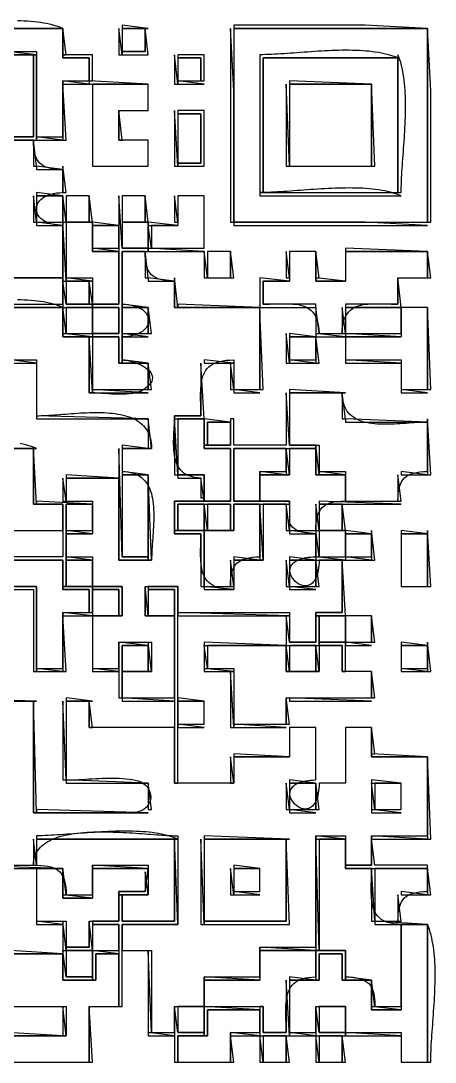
# Model space of a CAD drawing. Extents: x 0 to 1391, y 0 to 1579.
# Drawn here: x 738.2 to 864.3, y 661 to 978.3 of the extents above; entities that cross this region are included whole.
import ezdxf

# ---------------------------------------------------------------- set-up
doc = ezdxf.new("R2010")
doc.units = 0
for name, color, linetype in [('C133', 133, 'CONTINUOUS'), ('C135', 135, 'CONTINUOUS'), ('C137', 137, 'CONTINUOUS'), ('C139', 139, 'CONTINUOUS'), ('C141', 141, 'CONTINUOUS'), ('C143', 143, 'CONTINUOUS'), ('C145', 145, 'CONTINUOUS'), ('C147', 147, 'CONTINUOUS'), ('C149', 149, 'CONTINUOUS'), ('C151', 151, 'CONTINUOUS'), ('C153', 153, 'CONTINUOUS'), ('C155', 155, 'CONTINUOUS'), ('C157', 157, 'CONTINUOUS'), ('C159', 159, 'CONTINUOUS'), ('C167', 167, 'CONTINUOUS'), ('C169', 169, 'CONTINUOUS'), ('C250', 250, 'CONTINUOUS'), ('C254', 254, 'CONTINUOUS')]:
    doc.layers.add(name, color=color, linetype=linetype)

msp = doc.modelspace()

# ---------------------------------------------------------------- linework, layer by layer
at = {"layer": 'C133'}
for points in [[(768, 976), (768, 968), (769, 968), (768, 976)], [(769, 976), (769, 969), (776, 969), (776, 976), (769, 976)], [(862, 976), (862, 917), (863, 917), (863, 957), (862, 976)], [(785, 968), (785, 959), (786, 959), (785, 968)], [(811, 968), (811, 926), (812, 926), (812, 967), (853, 967), (852.2205, 967.3084), (851.416, 967.5911), (850.5876, 967.8489), (849.7364, 968.0828), (848.8637, 968.2935), (847.9705, 968.4819), (847.0579, 968.6491), (846.1273, 968.7958), (845.1795, 968.9231), (844.2159, 969.0316), (843.2376, 969.1224), (842.2457, 969.1964), (841.2413, 969.2544), (840.2257, 969.2973), (839.1999, 969.326), (838.165, 969.3415), (837.1223, 969.3446), (836.0729, 969.3361), (835.0179, 969.3171), (833.9585, 969.2883), (832.8958, 969.2508), (831.8309, 969.2053), (830.765, 969.1527), (829.6993, 969.0941), (828.6348, 969.0301), (827.5728, 968.9619), (826.5144, 968.8901), (825.4607, 968.8158), (824.4129, 968.7398), (823.372, 968.6631), (822.3394, 968.5864), (821.316, 968.5107), (820.303, 968.437), (819.3017, 968.366), (818.3131, 968.2987), (817.3384, 968.236), (816.3787, 968.1787), (815.4351, 968.1278), (814.5089, 968.0842), (813.6011, 968.0487), (812.7129, 968.0222), (811.8455, 968.0057), (811, 968)], [(819, 959), (819, 934), (820, 934), (819, 959)], [(820, 959), (820, 934), (845, 934), (845, 959), (820, 959)], [(845, 959), (845, 934), (846, 934), (845, 959)], [(785, 951), (785, 934), (786, 934), (785, 951)], [(768, 925), (768, 892), (760, 892), (760, 891), (768, 891), (768, 883), (760, 883), (760, 882), (768, 882), (768, 874), (769, 874), (769, 908), (777, 908), (777, 909), (769, 909), (768, 925)], [(769, 925), (769, 917), (776, 917), (776, 925), (769, 925)], [(786, 925), (786, 916), (778, 916), (778, 909), (794, 909), (794, 925), (786, 925)], [(785, 925), (785, 917), (786, 917), (785, 925)], [(820, 908), (820, 899), (812, 899), (812, 892), (812.9565, 892.007), (813.9076, 892.0251), (814.8509, 892.0499), (815.7839, 892.0768), (816.7043, 892.1014), (817.6098, 892.1193), (818.4979, 892.1258), (819.3665, 892.1166), (820.213, 892.0872), (821.0352, 892.0331), (821.8306, 891.9498), (822.597, 891.8329), (823.3319, 891.6778), (824.033, 891.4802), (824.698, 891.2355), (825.3244, 890.9393), (825.9101, 890.5871), (826.4524, 890.1744), (826.9492, 889.6967), (827.3981, 889.1496), (827.7967, 888.5286), (828.1426, 887.8292), (828.4335, 887.047), (828.6671, 886.1774), (828.8409, 885.216), (828.9526, 884.1584), (829, 883), (836, 883), (836.0473, 884.1584), (836.159, 885.216), (836.3328, 886.1774), (836.5664, 887.047), (836.8573, 887.8292), (837.2032, 888.5286), (837.6018, 889.1496), (838.0507, 889.6967), (838.5475, 890.1744), (839.0899, 890.5871), (839.6755, 890.9393), (840.302, 891.2355), (840.9669, 891.4802), (841.6681, 891.6778), (842.403, 891.8329), (843.1693, 891.9498), (843.9648, 892.0331), (844.7869, 892.0872), (845.6335, 892.1166), (846.502, 892.1258), (847.3902, 892.1193), (848.2957, 892.1014), (849.2161, 892.0768), (850.1491, 892.0499), (851.0923, 892.0251), (852.0434, 892.007), (853, 892), (853, 900), (862, 900), (862, 908), (837, 908), (837, 899), (828, 899), (828, 908), (820, 908)], [(819, 908), (819, 900), (820, 900), (819, 908)], [(828, 908), (828, 900), (829, 900), (828, 908)], [(837, 909), (837, 908), (862, 908), (837, 909)], [(862, 908), (862, 900), (863, 900), (862, 908)], [(709, 891), (751, 891), (750.2205, 891.3084), (749.416, 891.5911), (748.5876, 891.8489), (747.7364, 892.0828), (746.8637, 892.2935), (745.9705, 892.4819), (745.0579, 892.6491), (744.1273, 892.7958), (743.1795, 892.9231), (742.216, 893.0316), (741.2376, 893.1224), (740.2457, 893.1964), (739.2414, 893.2544), (738.2257, 893.2973), (737.1999, 893.326)], [(786, 892), (786, 891), (811, 891), (786, 892)], [(811, 890), (811, 866), (812, 866), (811, 890)], [(862, 891), (862, 866), (863, 866), (862, 891)], [(819, 883), (819, 874), (820, 874), (819, 883)], [(828, 882), (828, 874), (829, 874), (828, 882)], [(862, 857), (862, 840), (863, 840), (862, 857)], [(795, 856), (795, 849), (802, 849), (802, 856), (795, 856)], [(828, 823), (828, 815), (829, 815), (828, 823)], [(837, 822), (837, 815), (845, 815), (845, 822), (837, 822)], [(845, 823), (845, 814), (846, 814), (845, 823)], [(854, 822), (854, 806), (862, 806), (862, 822), (854, 822)], [(862, 823), (862, 806), (863, 806), (862, 823)], [(760, 806), (760, 805), (768, 805), (768, 797), (769, 797), (769, 806), (760, 806)], [(819, 797), (819, 788), (829, 788), (829, 797), (828, 797), (828, 789), (820, 789), (819, 797)], [(845, 797), (845, 789), (846, 789), (845, 797)], [(768, 789), (768, 772), (769, 772), (769, 788), (777, 788), (768, 789)], [(837, 789), (837, 788), (845, 788), (837, 789)], [(862, 789), (862, 780), (863, 780), (862, 789)], [(845, 780), (845, 772), (846, 772), (845, 780)], [(845, 763), (845, 755), (846, 755), (845, 763)], [(862, 754), (862, 729), (863, 729), (862, 754)], [(845, 746), (845, 738), (846, 738), (845, 746)], [(785, 729), (785, 704), (769, 704), (769, 712), (768, 712), (768, 704), (760, 704), (760, 703), (768, 703), (768, 678), (769, 678), (769, 703), (786, 703), (785, 729)], [(819, 729), (819, 704), (794, 704), (794, 703), (820, 703), (819, 729)], [(828, 729), (828, 695), (829, 695), (828, 729)], [(845, 729), (845, 721), (837, 721), (837, 720), (862, 720), (862, 721), (846, 721), (845, 729)], [(760, 721), (760, 720), (777, 720), (760, 721)], [(803, 721), (803, 720), (811, 720), (803, 721)], [(862, 720), (862, 712), (863, 712), (862, 720)], [(846, 704), (846, 703), (862, 703), (846, 704)], [(862, 703), (862, 661), (863, 661), (863.0057, 661.8455), (863.0222, 662.7129), (863.0487, 663.6011), (863.0842, 664.5089), (863.1278, 665.4351), (863.1787, 666.3787), (863.236, 667.3384), (863.2987, 668.3131), (863.366, 669.3017), (863.437, 670.303), (863.5107, 671.316), (863.5864, 672.3394), (863.6631, 673.372), (863.7398, 674.4129), (863.8158, 675.4607), (863.8901, 676.5144), (863.9619, 677.5728), (864.0301, 678.6348), (864.0941, 679.6993), (864.1527, 680.765), (864.2053, 681.8309), (864.2508, 682.8958), (864.2883, 683.9585), (864.3171, 685.0179), (864.3361, 686.0729), (864.3446, 687.1223), (864.3415, 688.165), (864.326, 689.1999), (864.2973, 690.2257), (864.2544, 691.2413), (864.1964, 692.2457), (864.1224, 693.2376), (864.0316, 694.2159), (863.9231, 695.1795), (863.7958, 696.1273), (863.6491, 697.0579), (863.4819, 697.9705), (863.2935, 698.8637), (863.0828, 699.7364), (862.8489, 700.5876), (862.5911, 701.416), (862.3084, 702.2205), (862, 703)], [(751, 695), (751, 686), (760, 686), (760, 687), (752, 687), (751, 695)], [(819, 686), (819, 670), (812, 670), (812, 678), (811, 678), (811, 669), (820, 669), (819, 686)], [(820, 687), (820, 686), (828, 686), (820, 687)], [(837, 687), (837, 686), (845, 686), (837, 687)], [(845, 686), (845, 678), (846, 678), (845, 686)], [(785, 678), (785, 661), (786, 661), (786, 669), (794, 669), (794, 670), (786, 670), (785, 678)], [(734, 670), (734, 669), (751, 669), (734, 670)]]:
    msp.add_lwpolyline(points, dxfattribs=at)
at = {"layer": 'C135'}
msp.add_lwpolyline([(853, 968), (853, 926), (854, 926), (854.0057, 926.8455), (854.0222, 927.7129), (854.0487, 928.6011), (854.0842, 929.5089), (854.1278, 930.4351), (854.1787, 931.3787), (854.236, 932.3384), (854.2987, 933.3131), (854.366, 934.3018), (854.437, 935.3031), (854.5107, 936.316), (854.5864, 937.3394), (854.6631, 938.3721), (854.7398, 939.4129), (854.8158, 940.4608), (854.8901, 941.5145), (854.9619, 942.5729), (855.0301, 943.6349), (855.0941, 944.6994), (855.1527, 945.7651), (855.2053, 946.831), (855.2508, 947.8958), (855.2883, 948.9586), (855.3171, 950.018), (855.3361, 951.073), (855.3446, 952.1224), (855.3415, 953.1651), (855.326, 954.1999), (855.2973, 955.2258), (855.2544, 956.2414), (855.1964, 957.2458), (855.1224, 958.2377), (855.0316, 959.216), (854.9231, 960.1796), (854.7958, 961.1273), (854.6491, 962.058), (854.4819, 962.9705), (854.2935, 963.8637), (854.0828, 964.7364), (853.8489, 965.5876), (853.5911, 966.416), (853.3084, 967.2205), (853, 968)], dxfattribs=at)
at = {"layer": 'C137'}
for points in [[(836, 891), (836, 883), (837, 883), (836, 891)], [(751, 883), (751, 882), (760, 882), (751, 883)], [(769, 883), (769, 882), (777, 882), (769, 883)], [(837, 883), (837, 882), (854, 882), (837, 883)], [(819, 848), (819, 840), (820, 840), (819, 848)], [(819, 831), (819, 823), (820, 823), (819, 831)], [(819, 814), (819, 806), (820, 806), (819, 814)], [(819, 788), (819, 780), (820, 780), (819, 788)], [(819, 772), (819, 764), (820, 764), (819, 772)], [(819, 746), (819, 738), (820, 738), (819, 746)], [(777, 670), (777, 669), (785, 669), (777, 670)], [(802, 670), (802, 669), (811, 669), (802, 670)], [(820, 670), (820, 669), (828, 669), (820, 670)], [(837, 670), (837, 669), (854, 669), (837, 670)], [(819, 669), (819, 661), (820, 661), (819, 669)]]:
    msp.add_lwpolyline(points, dxfattribs=at)
at = {"layer": 'C139'}
for points in [[(734, 969), (743, 969), (743, 943), (751, 943), (751, 960), (759, 960), (759, 967), (751, 967), (751, 976), (709, 976)], [(776, 976), (776, 969), (769, 969), (769, 968), (777, 968), (776, 976)], [(751, 968), (751, 967), (759, 967), (759, 960), (760, 960), (760, 968), (751, 968)], [(786, 968), (786, 967), (793, 967), (793, 960), (794, 960), (794, 968), (786, 968)], [(726, 900), (751, 900), (751, 916), (749.9876, 916.0417), (749.0427, 916.1396), (748.1654, 916.2898), (747.3555, 916.4884), (746.6131, 916.7316), (745.9382, 917.0154), (745.3308, 917.3361), (744.7909, 917.6897), (744.3185, 918.0723), (743.9136, 918.4801), (743.5761, 918.9092), (743.3062, 919.3557), (743.1037, 919.8158), (742.9687, 920.2856), (742.9012, 920.7612), (742.9012, 921.2387), (742.9687, 921.7143), (743.1037, 922.1841), (743.3062, 922.6442), (743.5761, 923.0907), (743.9136, 923.5198), (744.3185, 923.9276), (744.7909, 924.3102), (745.3309, 924.6638), (745.9383, 924.9845), (746.6132, 925.2683), (747.3555, 925.5115), (748.1654, 925.7101), (749.0428, 925.8603), (749.9876, 925.9582), (751, 926), (751, 933), (749.7736, 933.0393), (748.6546, 933.1296), (747.6388, 933.2749), (746.7222, 933.4793), (745.9008, 933.7468), (745.1706, 934.0813), (744.5276, 934.487), (743.9677, 934.9677), (743.4869, 935.5276), (743.0813, 936.1706), (742.7468, 936.9008), (742.4793, 937.7222), (742.2749, 938.6388), (742.1296, 939.6546), (742.0393, 940.7737), (742, 942), (734, 942)], [(742, 942), (742, 934), (743, 934), (742, 942)], [(742, 925), (742, 917), (743, 917), (742, 925)], [(759, 925), (759, 917), (760, 917), (759, 925)], [(776, 925), (776, 917), (777, 917), (776, 925)], [(777, 916), (777, 909), (778, 909), (777, 916)], [(735, 875), (743, 875), (743, 858), (743.6959, 858.0062), (744.4174, 858.0242), (745.1627, 858.0526), (745.9304, 858.0904), (746.7188, 858.1362), (747.5263, 858.1888), (748.3514, 858.2471), (749.1925, 858.3099), (750.0479, 858.3758), (750.9162, 858.4438), (751.7957, 858.5125), (752.6849, 858.5809), (753.5821, 858.6476), (754.4858, 858.7115), (755.3944, 858.7713), (756.3063, 858.8259), (757.2199, 858.8739), (758.1336, 858.9143), (759.046, 858.9458), (759.9552, 858.9672), (760.8599, 858.9772), (761.7584, 858.9747), (762.6491, 858.9585), (763.5304, 858.9273), (764.4008, 858.8799), (765.2587, 858.8152), (766.1024, 858.7318), (766.9305, 858.6286), (767.7412, 858.5044), (768.5331, 858.358), (769.3046, 858.1881), (770.054, 857.9936), (770.7798, 857.7732), (771.4804, 857.5257), (772.1542, 857.2499), (772.7997, 856.9446), (773.4152, 856.6086), (773.9991, 856.2406), (774.5499, 855.8396), (775.0661, 855.4041), (775.5459, 854.9331), (775.9879, 854.4253), (776.3904, 853.8795), (776.7518, 853.2945), (777.0707, 852.6691), (777.3453, 852.002), (777.5742, 851.2922), (777.7556, 850.5382), (777.8881, 849.739), (777.9701, 848.8933), (778, 848), (769, 848), (769, 841), (769.9668, 840.9569), (770.8694, 840.8528), (771.71, 840.69), (772.4905, 840.4706), (773.2131, 840.1971), (773.8798, 839.8715), (774.4926, 839.4963), (775.0537, 839.0736), (775.5651, 838.6056), (776.0287, 838.0948), (776.4468, 837.5432), (776.8214, 836.9532), (777.1545, 836.3271), (777.4481, 835.667), (777.7044, 834.9753), (777.9254, 834.2542), (778.1132, 833.5059), (778.2698, 832.7328), (778.3973, 831.9371), (778.4978, 831.121), (778.5732, 830.2867), (778.6258, 829.4367), (778.6574, 828.573), (778.6703, 827.698), (778.6664, 826.814), (778.6478, 825.9231), (778.6166, 825.0277), (778.5748, 824.1299), (778.5246, 823.2322), (778.4679, 822.3366), (778.4068, 821.4456), (778.3434, 820.5612), (778.2797, 819.6859), (778.2179, 818.8218), (778.1599, 817.9712), (778.1078, 817.1364), (778.0637, 816.3196), (778.0297, 815.5231), (778.0077, 814.7491), (778, 814), (768, 814), (768, 839), (752, 839), (752, 832), (760, 832), (760, 822), (752, 822), (752, 815), (760, 815), (760, 806), (769, 806), (769, 797), (760, 797), (760, 781), (768, 781), (768, 789), (778, 789), (778, 780), (769, 780), (769, 772), (785, 772), (785, 797), (776, 797), (776, 806), (786, 806), (786, 798), (820, 798), (820, 789), (828, 789), (828, 798), (836, 798), (836, 814), (829, 814), (828.9758, 813.1633), (828.9247, 812.3813), (828.8479, 811.6528), (828.7469, 810.9763), (828.6229, 810.3505), (828.4773, 809.7741), (828.3115, 809.2458), (828.1267, 808.7641), (827.9243, 808.3278), (827.7056, 807.9356), (827.4721, 807.586), (827.225, 807.2777), (826.9656, 807.0095), (826.6953, 806.7799), (826.4155, 806.5876), (826.1275, 806.4314), (825.8326, 806.3097), (825.5322, 806.2214), (825.2275, 806.1651), (824.92, 806.1393), (824.611, 806.1429), (824.3018, 806.1744), (823.9938, 806.2325), (823.6882, 806.3159), (823.3865, 806.4232), (823.09, 806.5531), (822.8, 806.7043), (822.5179, 806.8754), (822.2449, 807.065), (821.9825, 807.2719), (821.732, 807.4946), (821.4946, 807.732), (821.2719, 807.9825), (821.065, 808.2449), (820.8754, 808.5179), (820.7043, 808.8), (820.5531, 809.09), (820.4232, 809.3865), (820.3159, 809.6882), (820.2325, 809.9938), (820.1744, 810.3018), (820.1429, 810.611), (820.1393, 810.92), (820.1651, 811.2275), (820.2214, 811.5322), (820.3097, 811.8326), (820.4314, 812.1275), (820.5876, 812.4155), (820.7799, 812.6953), (821.0095, 812.9656), (821.2777, 813.225), (821.586, 813.4721), (821.9356, 813.7056), (822.3278, 813.9243), (822.7641, 814.1267), (823.2458, 814.3115), (823.7741, 814.4773), (824.3505, 814.6229), (824.9763, 814.7469), (825.6528, 814.8479), (826.3813, 814.9247), (827.1633, 814.9758), (828, 815), (828, 822), (826.7736, 822.0393), (825.6546, 822.1296), (824.6388, 822.2749), (823.7222, 822.4793), (822.9008, 822.7468), (822.1706, 823.0813), (821.5276, 823.4869), (820.9677, 823.9677), (820.4869, 824.5276), (820.0813, 825.1706), (819.7468, 825.9008), (819.4793, 826.7222), (819.2749, 827.6388), (819.1296, 828.6546), (819.0393, 829.7736), (819, 831), (812, 831), (812, 814), (803, 814), (803, 805), (801.8052, 805.0324), (800.7077, 805.12), (799.7034, 805.2612), (798.7882, 805.4547), (797.958, 805.6989), (797.2088, 805.9925), (796.5365, 806.334), (795.9371, 806.7219), (795.4065, 807.1548), (794.9407, 807.6312), (794.5355, 808.1497), (794.187, 808.7088), (793.891, 809.3072), (793.6436, 809.9432), (793.4406, 810.6156), (793.278, 811.3228), (793.1517, 812.0634), (793.0577, 812.836), (792.9919, 813.639), (792.9503, 814.4711), (792.9288, 815.3308), (792.9233, 816.2167), (792.9298, 817.1272), (792.9442, 818.0611), (792.9625, 819.0167), (792.9806, 819.9927), (792.9944, 820.9876), (793, 822), (785, 822), (785, 832), (794, 832), (793, 839), (791.9449, 839.0719), (790.9809, 839.2141), (790.1039, 839.4231), (789.31, 839.696), (788.5953, 840.0295), (787.9559, 840.4204), (787.3879, 840.8657), (786.8873, 841.3621), (786.4502, 841.9065), (786.0726, 842.4957), (785.7508, 843.1266), (785.4806, 843.7959), (785.2583, 844.5006), (785.0798, 845.2374), (784.9413, 846.0033), (784.8389, 846.795), (784.7685, 847.6094), (784.7263, 848.4433), (784.7084, 849.2935), (784.7108, 850.157), (784.7296, 851.0305), (784.7609, 851.9108), (784.8008, 852.7949), (784.8453, 853.6795), (784.8905, 854.5615), (784.9325, 855.4377), (784.9674, 856.3049), (784.9911, 857.1601), (785, 858), (793, 858), (792.9944, 859.0123), (792.9806, 860.0072), (792.9625, 860.9832), (792.9442, 861.9388), (792.9298, 862.8727), (792.9233, 863.7832), (792.9288, 864.6691), (792.9503, 865.5288), (792.9919, 866.3609), (793.0577, 867.1639), (793.1517, 867.9365), (793.278, 868.6771), (793.4406, 869.3843), (793.6436, 870.0567), (793.891, 870.6927), (794.187, 871.2911), (794.5355, 871.8502), (794.9407, 872.3687), (795.4065, 872.8451), (795.9371, 873.278), (796.5365, 873.6659), (797.2088, 874.0074), (797.958, 874.301), (798.7882, 874.5452), (799.7034, 874.7387), (800.7077, 874.8799), (801.8052, 874.9675), (803, 875), (803, 866), (811, 866), (811, 891), (785, 891), (785, 899), (783.7736, 899.0393), (782.6546, 899.1296), (781.6388, 899.2749), (780.7222, 899.4793), (779.9008, 899.7468), (779.1706, 900.0813), (778.5276, 900.4869), (777.9677, 900.9677), (777.4869, 901.5276), (777.0813, 902.1706), (776.7468, 902.9008), (776.4793, 903.7222), (776.2749, 904.6388), (776.1296, 905.6546), (776.0393, 906.7736), (776, 908), (769, 908)], [(769, 908), (769, 892), (770.0123, 891.9582), (770.9571, 891.8603), (771.8345, 891.7101), (772.6443, 891.5115), (773.3867, 891.2683), (774.0616, 890.9845), (774.669, 890.6638), (775.2089, 890.3102), (775.6813, 889.9276), (776.0863, 889.5198), (776.4237, 889.0907), (776.6937, 888.6442), (776.8961, 888.1841), (777.0311, 887.7143), (777.0986, 887.2387), (777.0986, 886.7612), (777.0311, 886.2856), (776.8961, 885.8158), (776.6937, 885.3557), (776.4237, 884.9092), (776.0863, 884.4801), (775.6814, 884.0723), (775.2089, 883.6897), (774.669, 883.3361), (774.0616, 883.0154), (773.3867, 882.7316), (772.6444, 882.4884), (771.8345, 882.2898), (770.9571, 882.1396), (770.0123, 882.0417), (769, 882), (769, 875), (769.5772, 874.9708), (770.2056, 874.8973), (770.8742, 874.7811), (771.5719, 874.6239), (772.2876, 874.4273), (773.0104, 874.193), (773.7293, 873.9226), (774.4331, 873.6178), (775.1108, 873.2801), (775.7514, 872.9113), (776.3439, 872.5129), (776.8772, 872.0867), (777.3404, 871.6342), (777.7222, 871.1571), (778.0118, 870.6571), (778.1981, 870.1357), (778.27, 869.5947), (778.2165, 869.0357), (778.0266, 868.4603), (777.6893, 867.8702), (777.1934, 867.2669), (776.528, 866.6522), (775.6821, 866.0278)], [(776, 908), (776, 900), (777, 900), (776, 908)], [(759, 899), (759, 892), (760, 892), (759, 899)], [(775.6821, 866.0277), (774.9503, 865.6095), (774.1381, 865.2714), (773.2553, 865.0061), (772.3117, 864.8067), (771.3172, 864.6661), (770.2816, 864.5773), (769.2149, 864.5331), (768.1268, 864.5267), (767.0273, 864.5508), (765.9261, 864.5985), (764.8331, 864.6627), (763.7583, 864.7364), (762.7113, 864.8125), (761.7022, 864.8839), (760.7406, 864.9437), (759.8366, 864.9847), (759, 865), (759, 882), (751, 882), (751, 891), (709, 891)], [(777, 891), (777, 883), (778, 883), (777, 891)], [(759, 882), (759, 865), (760, 865), (759, 882)], [(769, 875), (769, 874), (777, 874), (769, 875)], [(777, 874), (777, 866), (778, 866), (777, 874)], [(743, 858), (743, 857), (777, 857), (743, 858)], [(777, 857), (777, 848), (778, 848), (777, 857)], [(742, 848), (742, 831), (743, 831), (742, 848)], [(769, 841), (769, 840), (777, 840), (769, 841)], [(811, 841), (811, 840), (819, 840), (811, 841)], [(829, 841), (829, 840), (837, 840), (829, 841)], [(854, 841), (854, 840), (862, 840), (854, 841)], [(752, 840), (752, 839), (768, 839), (752, 840)], [(777, 840), (777, 814), (778, 814), (777, 840)], [(786, 840), (786, 839), (793, 839), (793, 833), (794, 833), (794, 840), (786, 840)], [(752, 823), (752, 822), (760, 822), (752, 823)], [(751, 806), (751, 805), (759, 805), (759, 798), (760, 798), (760, 806), (751, 806)], [(776, 806), (776, 797), (777, 797), (776, 806)], [(794, 806), (794, 805), (803, 805), (794, 806)], [(820, 806), (820, 805), (828, 805), (820, 806)], [(777, 789), (777, 780), (778, 780), (777, 789)], [(742, 771), (742, 737), (743, 737), (742, 771)], [(759, 771), (759, 763), (760, 763), (759, 771)], [(786, 771), (786, 764), (794, 764), (794, 771), (786, 771)], [(777, 746), (777, 738), (778, 738), (777, 746)], [(743, 730), (743, 729), (786, 729), (785.2219, 729.3082), (784.419, 729.5912), (783.5926, 729.8499), (782.7437, 730.085), (781.8734, 730.2974), (780.9827, 730.488), (780.0729, 730.6576), (779.145, 730.8071), (778.2001, 730.9373), (777.2393, 731.0492), (776.2637, 731.1434), (775.2745, 731.221), (774.2726, 731.2828), (773.2593, 731.3295), (772.2357, 731.3621), (771.2027, 731.3814), (770.1617, 731.3884), (769.1135, 731.3837), (768.0594, 731.3683), (767.0005, 731.3431), (765.9378, 731.3088), (764.8724, 731.2664), (763.8056, 731.2167), (762.7382, 731.1605), (761.6716, 731.0988), (760.6067, 731.0323), (759.5447, 730.9619), (758.4867, 730.8886), (757.4338, 730.813), (756.387, 730.7361), (755.3476, 730.6588), (754.3165, 730.5818), (753.2949, 730.5061), (752.2839, 730.4325), (751.2847, 730.3619), (750.2982, 730.295), (749.3257, 730.2328), (748.3681, 730.1762), (747.4267, 730.1259), (746.5025, 730.0828), (745.5966, 730.0479), (744.7102, 730.0218), (743.8442, 730.0056), (743, 730)], [(794, 730), (794, 729), (820, 729), (794, 730)], [(828, 730), (828, 729), (837, 729), (828, 730)], [(845, 730), (845, 729), (862, 729), (845, 730)], [(742, 729), (742, 721), (743, 721), (742, 729)], [(776, 719), (776, 713), (768, 713), (768, 712), (777, 712), (776, 719)], [(751, 712), (751, 711), (760, 711), (751, 712)], [(803, 713), (803, 712), (811, 712), (803, 713)], [(854, 713), (854, 712), (862, 712), (854, 713)], [(759, 704), (759, 696), (752, 696), (752, 695), (760, 695), (759, 704)], [(777, 695), (777, 670), (778, 670), (777, 695)], [(759, 678), (759, 661), (760, 661), (759, 678)]]:
    msp.add_lwpolyline(points, dxfattribs=at)
at = {"layer": 'C141'}
for points in [[(735, 968), (735, 943), (742, 943), (742, 968), (735, 968)], [(786, 967), (786, 960), (793, 960), (793, 967), (786, 967)], [(812, 967), (812, 926), (853, 926), (853, 967), (812, 967)], [(743, 925), (743, 917), (751, 917), (751, 925), (743, 925)], [(752, 917), (752, 900), (760, 900), (760, 892), (768, 892), (768, 908), (760, 908), (760, 917), (752, 917)], [(769, 917), (769, 909), (777, 909), (777, 917), (769, 917)], [(709, 892), (751, 892), (751, 900), (726, 900)], [(752, 891), (752, 883), (760, 883), (760, 891), (752, 891)], [(760, 891), (760, 883), (768, 883), (768, 891), (760, 891)], [(769, 891), (769, 883), (777, 883), (777, 891), (769, 891)], [(837, 891), (837, 883), (854, 883), (854, 891), (837, 891)], [(854, 891), (854, 882), (837, 882), (837, 875), (854, 875), (854, 866), (862, 866), (862, 891), (854, 891)], [(760, 882), (760, 866), (777, 866), (777, 874), (768, 874), (768, 882), (760, 882)], [(820, 882), (820, 875), (828, 875), (828, 882), (820, 882)], [(786, 857), (786, 840), (794, 840), (794, 832), (802, 832), (802, 848), (794, 848), (794, 857), (786, 857)], [(820, 848), (820, 840), (811, 840), (811, 832), (820, 832), (820, 823), (828, 823), (828.0393, 824.2263), (828.1296, 825.3453), (828.2749, 826.3611), (828.4793, 827.2777), (828.7468, 828.0991), (829.0813, 828.8293), (829.4869, 829.4723), (829.9677, 830.0322), (830.5276, 830.513), (831.1706, 830.9186), (831.9008, 831.2531), (832.7222, 831.5206), (833.6388, 831.725), (834.6546, 831.8703), (835.7736, 831.9606), (837, 832), (837, 840), (828, 840), (828, 848), (820, 848)], [(769, 840), (769, 815), (777, 815), (777, 840), (769, 840)], [(752, 831), (752, 823), (760, 823), (760, 831), (752, 831)], [(786, 831), (786, 823), (794, 823), (794, 806), (802, 806), (802.0393, 807.2262), (802.1296, 808.3453), (802.2749, 809.3611), (802.4793, 810.2777), (802.7468, 811.0991), (803.0813, 811.8293), (803.4869, 812.4723), (803.9677, 813.0322), (804.5276, 813.5129), (805.1706, 813.9186), (805.9008, 814.2531), (806.7222, 814.5206), (807.6388, 814.725), (808.6546, 814.8703), (809.7736, 814.9606), (811, 815), (811, 831), (803, 831), (803, 823), (794, 823), (794, 831), (786, 831)], [(829, 823), (829, 815), (837, 815), (837, 823), (829, 823)], [(752, 814), (752, 806), (760, 806), (760, 814), (752, 814)], [(820, 814), (820, 806), (828, 806), (828, 814), (820, 814)], [(760, 805), (760, 797), (768, 797), (768, 805), (760, 805)], [(777, 805), (777, 797), (785, 797), (785, 805), (777, 805)], [(829, 797), (829, 789), (837, 789), (837, 797), (829, 797)], [(837, 797), (837, 789), (845, 789), (845, 797), (837, 797)], [(769, 788), (769, 780), (777, 780), (777, 788), (769, 788)], [(820, 788), (820, 780), (828, 780), (828, 788), (820, 788)], [(776.3958, 738.6033), (775.6664, 738.0089), (774.8349, 737.5683), (773.9222, 737.26), (772.949, 737.0624), (771.936, 736.9541), (770.9039, 736.9136), (769.8735, 736.9195), (768.8656, 736.9501), (767.9008, 736.9841), (767, 737), (742, 737), (742, 771), (709, 771)], [(717, 721), (742, 721), (742.0365, 721.7448), (742.1272, 722.4543), (742.2703, 723.1291), (742.4644, 723.7701), (742.7079, 724.378), (742.9992, 724.9537), (743.3368, 725.4979), (743.7191, 726.0115), (744.1445, 726.4951), (744.6116, 726.9496), (745.1187, 727.3758), (745.6642, 727.7745), (746.2467, 728.1465), (746.8646, 728.4925), (747.5163, 728.8133), (748.2002, 729.1098), (748.9148, 729.3827), (749.6585, 729.6328), (750.4298, 729.8609), (751.2272, 730.0678), (752.0489, 730.2542), (752.8936, 730.421), (753.7596, 730.569), (754.6454, 730.6989), (755.5494, 730.8116), (756.4701, 730.9077), (757.4059, 730.9882), (758.3552, 731.0538), (759.3165, 731.1052), (760.2883, 731.1434), (761.2689, 731.169), (762.2568, 731.1828), (763.2505, 731.1857), (764.2483, 731.1785), (765.2489, 731.1618), (766.2504, 731.1366), (767.2515, 731.1035), (768.2506, 731.0635), (769.2461, 731.0172), (770.2364, 730.9655), (771.22, 730.9091), (772.1953, 730.8489), (773.1608, 730.7856), (774.1149, 730.7201), (775.0561, 730.653), (775.9827, 730.5853), (776.8933, 730.5177), (777.7863, 730.4509), (778.66, 730.3858), (779.5131, 730.3231), (780.3438, 730.2637), (781.1507, 730.2083), (781.9322, 730.1578), (782.6867, 730.1128), (783.4126, 730.0743), (784.1085, 730.043), (784.7727, 730.0196), (785.4037, 730.005), (786, 730), (786, 703), (769, 703), (769, 695), (778, 695), (778, 670), (785, 670), (785, 678), (794, 678), (794, 687), (811, 687), (811, 696), (828, 696), (828, 730), (837, 730), (837, 721), (845, 721), (845, 730), (862, 730), (862, 754), (845, 754), (845, 763), (837, 763), (837, 746), (829, 746), (828.9758, 745.1633), (828.9247, 744.3813), (828.8479, 743.6528), (828.7469, 742.9763), (828.6229, 742.3505), (828.4773, 741.7741), (828.3115, 741.2458), (828.1267, 740.7641), (827.9243, 740.3278), (827.7056, 739.9356), (827.4721, 739.586), (827.225, 739.2777), (826.9656, 739.0095), (826.6953, 738.7799), (826.4155, 738.5876), (826.1275, 738.4314), (825.8326, 738.3097), (825.5322, 738.2214), (825.2275, 738.1651), (824.92, 738.1393), (824.611, 738.1429), (824.3018, 738.1744), (823.9938, 738.2325), (823.6882, 738.3159), (823.3865, 738.4232), (823.09, 738.5531), (822.8, 738.7043), (822.5179, 738.8754), (822.2449, 739.065), (821.9825, 739.2719), (821.732, 739.4946), (821.4946, 739.732), (821.2719, 739.9825), (821.065, 740.2449), (820.8754, 740.5179), (820.7043, 740.8), (820.5531, 741.09), (820.4232, 741.3865), (820.3159, 741.6882), (820.2325, 741.9938), (820.1744, 742.3018), (820.1429, 742.611), (820.1393, 742.92), (820.1651, 743.2275), (820.2214, 743.5322), (820.3097, 743.8326), (820.4314, 744.1275), (820.5876, 744.4155), (820.7799, 744.6953), (821.0095, 744.9656), (821.2777, 745.225), (821.586, 745.4721), (821.9356, 745.7056), (822.3278, 745.9243), (822.7641, 746.1267), (823.2458, 746.3115), (823.7741, 746.4773), (824.3505, 746.6229), (824.9763, 746.7469), (825.6528, 746.8479), (826.3813, 746.9247), (827.1633, 746.9758), (828, 747), (828, 763), (820, 763), (820, 754), (803, 754), (803, 746), (785, 746), (785, 763), (759, 763), (759, 771), (752, 771), (752, 747), (752.9315, 747.0086), (753.8847, 747.0329), (754.8573, 747.07), (755.8469, 747.1174), (756.8513, 747.1724), (757.868, 747.2323), (758.8949, 747.2944), (759.9296, 747.3561), (760.9697, 747.4147), (762.0131, 747.4675), (763.0573, 747.512), (764.1001, 747.5453), (765.1392, 747.5649), (766.1722, 747.568), (767.1968, 747.5521), (768.2108, 747.5144), (769.2118, 747.4523), (770.1975, 747.3631), (771.1656, 747.2441), (772.1138, 747.0927), (773.0398, 746.9063), (773.9413, 746.6821), (774.7684, 746.3767), (775.5146, 745.9469), (776.1702, 745.41), (776.7255, 744.7831), (777.1708, 744.0836), (777.4965, 743.3287), (777.6929, 742.5357), (777.7502, 741.7219), (777.6588, 740.9045), (777.4091, 740.1007), (776.9913, 739.3279), (776.3958, 738.6034)], [(820, 746), (820, 738), (828, 738), (828, 746), (820, 746)], [(846, 746), (846, 738), (854, 738), (854, 746), (846, 746)], [(743, 729), (743, 721), (744.2263, 720.9606), (745.3453, 720.8703), (746.3611, 720.725), (747.2777, 720.5206), (748.0991, 720.2531), (748.8293, 719.9186), (749.4723, 719.5129), (750.0322, 719.0322), (750.513, 718.4723), (750.9186, 717.8293), (751.2531, 717.0991), (751.5206, 716.2777), (751.725, 715.3611), (751.8703, 714.3453), (751.9606, 713.2262), (752, 712), (760, 712), (760, 721), (777, 721), (777, 712), (769, 712), (769, 704), (785, 704), (785, 729), (743, 729)], [(794, 729), (794, 704), (819, 704), (819, 729), (794, 729)], [(829, 729), (829, 695), (837, 695), (837, 687), (838.2263, 686.9606), (839.3453, 686.8703), (840.3611, 686.725), (841.2777, 686.5206), (842.0991, 686.2531), (842.8293, 685.9186), (843.4723, 685.513), (844.0322, 685.0322), (844.513, 684.4723), (844.9186, 683.8293), (845.2531, 683.0991), (845.5206, 682.2777), (845.725, 681.3611), (845.8703, 680.3453), (845.9606, 679.2263), (846, 678), (854, 678), (854, 703), (852.8416, 703.0473), (851.7839, 703.159), (850.8225, 703.3328), (849.953, 703.5664), (849.1707, 703.8573), (848.4713, 704.2032), (847.8503, 704.6018), (847.3032, 705.0507), (846.8256, 705.5475), (846.4128, 706.0898), (846.0606, 706.6755), (845.7644, 707.3019), (845.5197, 707.9669), (845.3221, 708.668), (845.1671, 709.4029), (845.0501, 710.1693), (844.9669, 710.9647), (844.9128, 711.7869), (844.8833, 712.6334), (844.8741, 713.502), (844.8807, 714.3901), (844.8985, 715.2956), (844.9231, 716.216), (844.95, 717.149), (844.9748, 718.0923), (844.9929, 719.0434), (845, 720), (837, 720), (837, 729), (829, 729)], [(760, 703), (760, 695), (752, 695), (752, 687), (760, 687), (760, 695), (768, 695), (768, 703), (760, 703)], [(854, 703), (854, 677), (845, 677), (845, 686), (836, 686), (836, 694), (829, 694), (829, 686), (820, 686), (820, 670), (828, 670), (828, 678), (837, 678), (837, 670), (854, 670), (854, 661), (862, 661), (862, 703), (854, 703)], [(811, 695), (811, 686), (794, 686), (794, 678), (786, 678), (786, 670), (794, 670), (794, 678), (812, 678), (812, 670), (819, 670), (818.9929, 670.9565), (818.9748, 671.9076), (818.95, 672.8509), (818.9231, 673.7839), (818.8985, 674.7043), (818.8807, 675.6098), (818.8741, 676.4979), (818.8833, 677.3665), (818.9128, 678.213), (818.9669, 679.0352), (819.0501, 679.8306), (819.1671, 680.597), (819.3221, 681.3319), (819.5197, 682.033), (819.7644, 682.698), (820.0606, 683.3244), (820.4128, 683.9101), (820.8256, 684.4524), (821.3032, 684.9492), (821.8503, 685.3981), (822.4713, 685.7967), (823.1707, 686.1426), (823.953, 686.4335), (824.8225, 686.6671), (825.7839, 686.8409), (826.8415, 686.9526), (828, 687), (828, 695), (811, 695)], [(829, 678), (829, 670), (837, 670), (837, 678), (829, 678)]]:
    msp.add_lwpolyline(points, dxfattribs=at)
at = {"layer": 'C143'}
for points in [[(751, 976), (751, 968), (752, 968), (751, 976)], [(802, 976), (802, 917), (803, 917), (803, 957), (802, 976)], [(803, 976), (803, 917), (862, 917), (862, 976), (803, 976)], [(751, 959), (751, 942), (752, 942), (751, 959)], [(759, 960), (759, 959), (777, 959), (759, 960)], [(760, 959), (760, 934), (777, 934), (777, 942), (768, 942), (768, 951), (777, 951), (777, 959), (760, 959)], [(820, 960), (820, 959), (845, 959), (820, 960)], [(768, 951), (768, 942), (769, 942), (768, 951)], [(751, 934), (751, 926), (752, 926), (751, 934)], [(751, 917), (751, 899), (752, 899), (751, 917)], [(802, 908), (802, 900), (803, 900), (802, 908)], [(785, 900), (785, 891), (786, 891), (785, 900)], [(751, 891), (751, 883), (752, 883), (751, 891)], [(828, 883), (828, 882), (837, 882), (828, 883)], [(802, 874), (802, 866), (803, 866), (802, 874)], [(760, 866), (760, 865), (777, 865), (760, 866)], [(819, 865), (819, 849), (803, 849), (803, 857), (802, 857), (802, 849), (794, 849), (794, 848), (802, 848), (802, 832), (785, 832), (785, 823), (786, 823), (786, 831), (802, 831), (802, 823), (803, 823), (803, 831), (820, 831), (820, 832), (803, 832), (803, 848), (828, 848), (828, 849), (820, 849), (819, 865)], [(803, 866), (803, 865), (811, 865), (803, 866)], [(820, 866), (820, 865), (837, 865), (820, 866)], [(820, 865), (820, 849), (829, 849), (829, 841), (837, 841), (837, 832), (853, 832), (853.0393, 833.2262), (853.1296, 834.3453), (853.2749, 835.3611), (853.4793, 836.2777), (853.7468, 837.0991), (854.0813, 837.8293), (854.487, 838.4723), (854.9677, 839.0322), (855.5276, 839.5129), (856.1706, 839.9186), (856.9008, 840.2531), (857.7222, 840.5206), (858.6388, 840.725), (859.6546, 840.8703), (860.7737, 840.9606), (862, 841), (862, 856), (861.2406, 855.9921), (860.4582, 855.97), (859.655, 855.9359), (858.8333, 855.8919), (857.9953, 855.8401), (857.1433, 855.7828), (856.2796, 855.7222), (855.4064, 855.6603), (854.526, 855.5994), (853.6406, 855.5417), (852.7526, 855.4893), (851.8641, 855.4443), (850.9776, 855.4091), (850.0951, 855.3856), (849.219, 855.3762), (848.3516, 855.3829), (847.4951, 855.408), (846.6518, 855.4537), (845.8239, 855.522), (845.0138, 855.6152), (844.2236, 855.7354), (843.4557, 855.8848), (842.7123, 856.0657), (841.9956, 856.28), (841.308, 856.5302), (840.6517, 856.8182), (840.029, 857.1463), (839.4422, 857.5166), (838.8934, 857.9314), (838.385, 858.3927), (837.9192, 858.9028), (837.4984, 859.4639), (837.1247, 860.078), (836.8004, 860.7475), (836.5279, 861.4744), (836.3093, 862.2609), (836.1469, 863.1092), (836.0431, 864.0215), (836, 865), (820, 865)], [(854, 866), (854, 865), (862, 865), (854, 866)], [(785, 857), (785, 840), (786, 840), (785, 857)], [(700, 848), (743, 848), (742.2219, 848.3082), (741.419, 848.5912), (740.5926, 848.8499), (739.7437, 849.085), (738.8734, 849.2974), (737.9827, 849.488)], [(768, 848), (768, 814), (777, 814), (777, 815), (769, 815), (768, 848)], [(769, 849), (769, 848), (777, 848), (769, 849)], [(803, 848), (803, 832), (811, 832), (811, 841), (819, 841), (819, 848), (803, 848)], [(743, 832), (743, 831), (751, 831), (751, 815), (734, 815), (734, 814), (751, 814), (751, 806), (752, 806), (752, 831), (760, 831), (743, 832)], [(829, 832), (829, 831), (854, 831), (829, 832)], [(802, 814), (802, 806), (803, 806), (802, 814)], [(803, 815), (803, 814), (811, 814), (803, 815)], [(828, 815), (828, 814), (837, 814), (828, 815)], [(777, 806), (777, 805), (785, 805), (785, 746), (786, 746), (786, 806), (777, 806)], [(751, 797), (751, 780), (752, 780), (751, 797)], [(802, 780), (802, 763), (803, 763), (802, 780)], [(802, 754), (802, 746), (803, 746), (802, 754)], [(717, 721), (717, 720), (751, 720), (717, 721)], [(743, 720), (743, 704), (752, 704), (752, 696), (759, 696), (759, 704), (768, 704), (768, 713), (776, 713), (777, 720), (760, 720), (760, 711), (751, 711), (751, 720), (743, 720)], [(751, 720), (751, 712), (752, 712), (751, 720)], [(802, 720), (802, 712), (803, 712), (802, 720)], [(803, 720), (803, 713), (811, 713), (811, 720), (803, 720)], [(743, 704), (743, 703), (751, 703), (743, 704)], [(794, 687), (794, 686), (811, 686), (794, 687)], [(828, 678), (828, 669), (837, 669), (837, 670), (829, 670), (828, 678)], [(802, 669), (802, 661), (803, 661), (802, 669)]]:
    msp.add_lwpolyline(points, dxfattribs=at)
at = {"layer": 'C145'}
for points in [[(751, 960), (751, 959), (759, 959), (751, 960)], [(786, 960), (786, 959), (794, 959), (786, 960)], [(743, 943), (743, 942), (751, 942), (743, 943)], [(743, 926), (743, 925), (751, 925), (743, 926)], [(751, 925), (751, 917), (752, 917), (751, 925)], [(752, 925), (752, 917), (759, 917), (759, 925), (752, 925)], [(777, 909), (777, 908), (794, 908), (777, 909)], [(751, 839), (751, 832), (752, 832), (751, 839)], [(709, 772), (709, 771), (743, 771), (709, 772)], [(752, 772), (752, 771), (760, 771), (752, 772)], [(786, 772), (786, 771), (794, 771), (786, 772)], [(751, 771), (751, 747), (752, 747), (751, 771)], [(803, 755), (803, 754), (820, 754), (803, 755)], [(845, 755), (845, 754), (862, 754), (845, 755)], [(743, 738), (743, 737), (777, 737), (743, 738)], [(845, 720), (845, 704), (846, 704), (845, 720)], [(846, 720), (846, 704), (853, 704), (853.0393, 705.2262), (853.1296, 706.3453), (853.2749, 707.3611), (853.4793, 708.2777), (853.7468, 709.0991), (854.0813, 709.8293), (854.487, 710.4723), (854.9677, 711.0322), (855.5276, 711.5129), (856.1706, 711.9186), (856.9008, 712.2531), (857.7222, 712.5206), (858.6388, 712.725), (859.6546, 712.8703), (860.7737, 712.9606), (862, 713), (862, 720), (846, 720)], [(751, 704), (751, 695), (752, 695), (751, 704)], [(751, 678), (751, 669), (752, 669), (751, 678)]]:
    msp.add_lwpolyline(points, dxfattribs=at)
at = {"layer": 'C147'}
for points in [[(752, 747), (752, 746), (777, 746), (752, 747)], [(820, 747), (820, 746), (828, 746), (820, 747)], [(845, 747), (845, 746), (854, 746), (845, 747)]]:
    msp.add_lwpolyline(points, dxfattribs=at)
at = {"layer": 'C149'}
for points in [[(734, 969), (734, 968), (743, 968), (734, 969)], [(837, 857), (837, 856), (862, 856), (837, 857)]]:
    msp.add_lwpolyline(points, dxfattribs=at)
at = {"layer": 'C151'}
for points in [[(734, 968), (734, 942), (743, 942), (743, 968), (742, 968), (742, 943), (735, 943), (734, 968)], [(760, 916), (760, 909), (768, 909), (768, 916), (760, 916)], [(803, 917), (803, 916), (862, 916), (843, 917), (803, 917)], [(734, 806), (734, 805), (742, 805), (742, 780), (743, 780), (743, 806), (734, 806)], [(769, 772), (769, 771), (785, 771), (769, 772)], [(820, 772), (820, 771), (845, 771), (820, 772)]]:
    msp.add_lwpolyline(points, dxfattribs=at)
at = {"layer": 'C153'}
for points in [[(709, 976), (751, 976), (750.2205, 976.3084), (749.416, 976.5911), (748.5876, 976.8489), (747.7364, 977.0828), (746.8637, 977.2935), (745.9705, 977.4819), (745.0579, 977.6491), (744.1273, 977.7958), (743.1795, 977.9231), (742.216, 978.0316), (741.2376, 978.1224), (740.2457, 978.1964), (739.2414, 978.2544), (738.2257, 978.2973), (737.1999, 978.326)], [(769, 977), (769, 976), (777, 976), (769, 977)], [(803, 977), (803, 976), (862, 976), (843, 977), (803, 977)]]:
    msp.add_lwpolyline(points, dxfattribs=at)
at = {"layer": 'C155'}
for points in [[(811, 926), (811, 925), (854, 925), (853.2219, 925.3082), (852.419, 925.5912), (851.5926, 925.8499), (850.7437, 926.085), (849.8734, 926.2974), (848.9828, 926.488), (848.0729, 926.6576), (847.145, 926.8071), (846.2001, 926.9373), (845.2393, 927.0492), (844.2637, 927.1434), (843.2745, 927.221), (842.2727, 927.2828), (841.2594, 927.3295), (840.2357, 927.3621), (839.2028, 927.3814), (838.1617, 927.3884), (837.1135, 927.3837), (836.0594, 927.3683), (835.0005, 927.3431), (833.9378, 927.3088), (832.8724, 927.2664), (831.8056, 927.2167), (830.7382, 927.1605), (829.6716, 927.0988), (828.6067, 927.0323), (827.5447, 926.9619), (826.4867, 926.8886), (825.4338, 926.813), (824.387, 926.7361), (823.3475, 926.6588), (822.3165, 926.5818), (821.2949, 926.5061), (820.2839, 926.4325), (819.2846, 926.3619), (818.2982, 926.295), (817.3256, 926.2328), (816.3681, 926.1762), (815.4267, 926.1259), (814.5025, 926.0828), (813.5966, 926.0479), (812.7101, 926.0218), (811.8442, 926.0056), (811, 926)], [(743, 917), (743, 916), (751, 916), (743, 917)], [(760, 917), (760, 916), (768, 916), (760, 917)], [(777, 917), (777, 916), (786, 916), (777, 917)], [(760, 909), (760, 908), (768, 908), (760, 909)], [(752, 900), (752, 899), (760, 899), (752, 900)], [(777, 900), (777, 899), (785, 899), (777, 900)], [(828, 900), (828, 899), (837, 899), (828, 900)], [(820, 883), (820, 882), (828, 882), (820, 883)], [(718, 848), (718, 841), (726, 841), (726, 823), (751, 823), (751, 831), (742, 831), (742, 848), (718, 848)], [(735, 814), (735, 806), (743, 806), (743, 781), (751, 781), (751, 798), (759, 798), (759, 805), (751, 805), (751, 814), (735, 814)], [(752, 815), (752, 814), (760, 814), (752, 815)], [(820, 815), (820, 814), (828, 814), (820, 815)], [(837, 815), (837, 814), (845, 814), (837, 815)], [(751, 798), (751, 797), (760, 797), (751, 798)], [(786, 798), (786, 797), (820, 797), (786, 798)], [(794, 789), (794, 788), (819, 788), (794, 789)], [(854, 789), (854, 788), (862, 788), (854, 789)], [(743, 781), (743, 780), (751, 780), (743, 781)], [(760, 781), (760, 780), (768, 780), (760, 781)], [(794, 781), (794, 780), (803, 780), (794, 781)], [(854, 781), (854, 780), (862, 780), (854, 781)], [(820, 738), (820, 737), (828, 737), (820, 738)], [(845, 738), (845, 737), (854, 737), (845, 738)]]:
    msp.add_lwpolyline(points, dxfattribs=at)
at = {"layer": 'C157'}
for points in [[(794, 908), (794, 900), (795, 900), (794, 908)], [(795, 908), (795, 900), (802, 900), (802, 908), (795, 908)], [(794, 857), (794, 849), (795, 849), (795, 856), (802, 856), (794, 857)], [(794, 788), (794, 781), (795, 781), (794, 788)], [(795, 788), (795, 781), (803, 781), (803, 764), (819, 764), (819, 772), (845, 772), (845, 780), (836, 780), (836, 788), (829, 788), (829, 780), (819, 780), (819, 788), (795, 788)], [(735, 695), (735, 694), (751, 694), (735, 695)], [(795, 677), (795, 669), (786, 669), (786, 661), (802, 661), (802, 670), (811, 670), (811, 677), (795, 677)], [(794, 678), (794, 669), (795, 669), (795, 677), (811, 677), (794, 678)], [(845, 678), (845, 677), (854, 677), (845, 678)], [(811, 669), (811, 661), (812, 661), (811, 669)], [(812, 669), (812, 661), (819, 661), (819, 669), (812, 669)]]:
    msp.add_lwpolyline(points, dxfattribs=at)
at = {"layer": 'C159'}
for points in [[(760, 695), (760, 686), (761, 686), (761, 694), (768, 694), (760, 695)], [(811, 696), (811, 695), (828, 695), (811, 696)]]:
    msp.add_lwpolyline(points, dxfattribs=at)
at = {"layer": 'C167'}
for points in [[(735, 875), (735, 874), (743, 874), (735, 875)], [(794, 875), (794, 874), (803, 874), (794, 875)], [(820, 875), (820, 874), (828, 874), (820, 875)], [(837, 875), (837, 874), (854, 874), (837, 875)], [(794, 831), (794, 823), (795, 823), (794, 831)], [(795, 831), (795, 823), (802, 823), (802, 831), (795, 831)], [(811, 831), (811, 814), (812, 814), (811, 831)], [(820, 823), (820, 822), (828, 822), (820, 823)], [(837, 823), (837, 822), (845, 822), (837, 823)], [(854, 823), (854, 822), (862, 822), (854, 823)]]:
    msp.add_lwpolyline(points, dxfattribs=at)
at = {"layer": 'C169'}
for points in [[(786, 951), (786, 950), (793, 950), (793, 935), (786, 935), (786, 934), (794, 934), (794, 951), (786, 951)], [(786, 950), (786, 935), (793, 935), (793, 950), (786, 950)], [(793, 874), (793, 858), (785, 858), (785, 857), (794, 857), (793, 874)], [(785, 823), (785, 822), (793, 822), (793, 806), (794, 806), (794, 823), (785, 823)], [(793, 729), (793, 703), (794, 703), (793, 729)]]:
    msp.add_lwpolyline(points, dxfattribs=at)
at = {"layer": 'C250'}
for points in [[(743, 934), (743, 933), (751, 933), (743, 934)], [(751, 899), (751, 891), (760, 891), (760, 892), (752, 892), (751, 899)], [(752, 899), (752, 892), (759, 892), (759, 899), (752, 899)], [(811, 900), (811, 891), (828, 891), (828, 892), (812, 892), (812, 899), (820, 899), (811, 900)], [(853, 900), (853, 892), (837, 892), (837, 891), (854, 891), (853, 900)], [(769, 892), (769, 891), (777, 891), (769, 892)], [(828, 891), (828, 883), (829, 883), (828, 891)], [(836, 865), (836, 857), (837, 857), (836, 865)], [(828, 849), (828, 840), (829, 840), (828, 849)], [(853, 840), (853, 832), (854, 832), (853, 840)], [(828, 831), (828, 823), (829, 823), (828, 831)], [(829, 831), (829, 823), (836, 823), (836, 831), (829, 831)], [(836, 831), (836, 823), (837, 823), (836, 831)], [(828, 814), (828, 806), (829, 806), (828, 814)], [(836, 814), (836, 798), (828, 798), (828, 797), (837, 797), (836, 814)], [(828, 788), (828, 780), (829, 780), (828, 788)], [(829, 789), (829, 788), (836, 788), (836, 780), (837, 780), (837, 789), (829, 789)], [(854, 788), (854, 781), (862, 781), (862, 788), (854, 788)], [(786, 764), (786, 763), (794, 763), (786, 764)], [(803, 764), (803, 763), (819, 763), (803, 764)], [(828, 746), (828, 738), (829, 738), (828, 746)], [(853, 712), (853, 704), (854, 704), (853, 712)], [(828, 695), (828, 686), (829, 686), (829, 694), (836, 694), (836, 686), (837, 686), (837, 695), (828, 695)], [(828, 669), (828, 661), (829, 661), (828, 669)], [(829, 669), (829, 661), (836, 661), (836, 669), (829, 669)], [(836, 669), (836, 661), (837, 661), (836, 669)]]:
    msp.add_lwpolyline(points, dxfattribs=at)
at = {"layer": 'C254'}
msp.add_lwpolyline([(735, 694), (735, 686), (726, 686), (726, 678), (752, 678), (752, 669), (735, 669), (735, 661), (759, 661), (759, 678), (768, 678), (768, 694), (761, 694), (761, 686), (751, 686), (751, 694), (735, 694)], dxfattribs=at)

doc.saveas('drawing.dxf')
